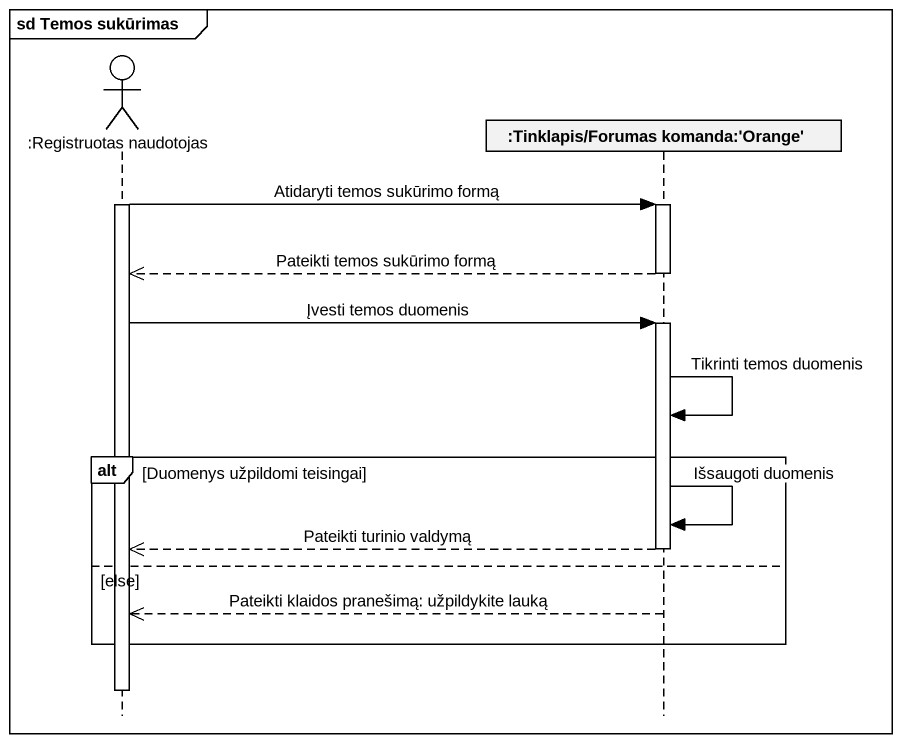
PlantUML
@startuml
mainframe sd Temos sukūrimas
hide footbox
actor ":Registruotas naudotojas" as Registruotas_naudotojas
participant ":Tinklapis/Forumas komanda:'Orange'" as Tinklapis_Forumas_komanda

activate Registruotas_naudotojas
Registruotas_naudotojas -> Tinklapis_Forumas_komanda : Atidaryti temos sukūrimo formą
activate Tinklapis_Forumas_komanda
Tinklapis_Forumas_komanda -->> Registruotas_naudotojas : Pateikti temos sukūrimo formą
deactivate Tinklapis_Forumas_komanda
Registruotas_naudotojas -> Tinklapis_Forumas_komanda : Įvesti temos duomenis
activate Tinklapis_Forumas_komanda
Tinklapis_Forumas_komanda -> Tinklapis_Forumas_komanda : Tikrinti temos duomenis
alt Duomenys užpildomi teisingai
  Tinklapis_Forumas_komanda -> Tinklapis_Forumas_komanda : Išsaugoti duomenis
  Tinklapis_Forumas_komanda -->> Registruotas_naudotojas : Pateikti turinio valdymą
  deactivate Tinklapis_Forumas_komanda
else else
  Tinklapis_Forumas_komanda -->> Registruotas_naudotojas : Pateikti klaidos pranešimą: užpildykite lauką
end
deactivate Registruotas_naudotojas
@enduml
